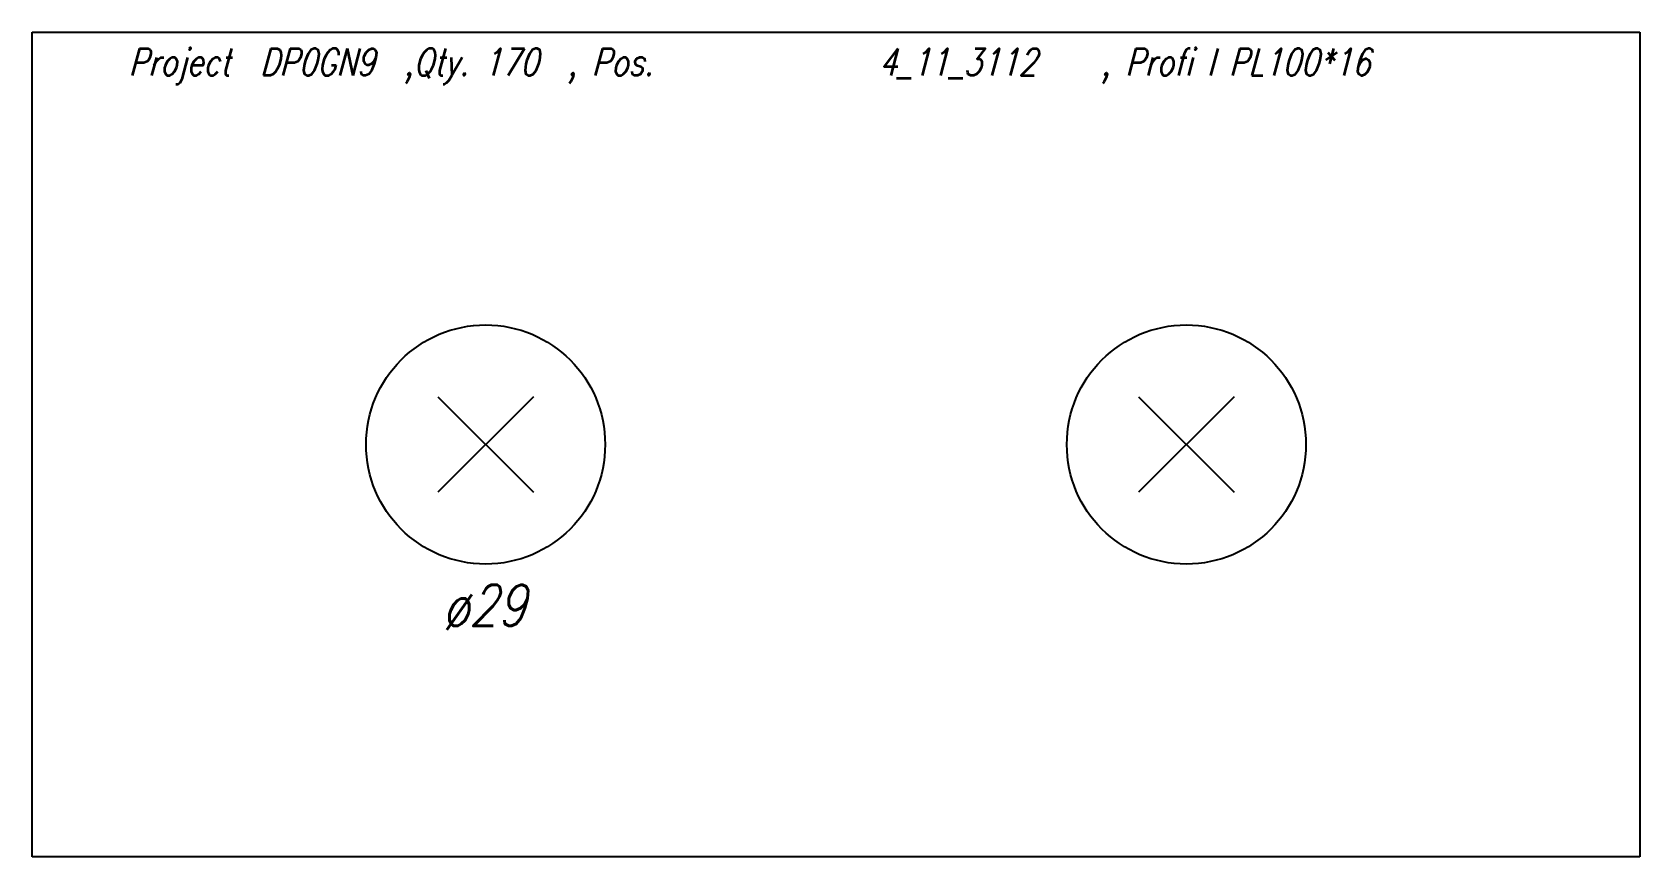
# Model space of a CAD drawing. Extents: x 0 to 195, y -50 to 50.
import ezdxf

# ---------------------------------------------------------------- set-up
doc = ezdxf.new("R2010")
doc.units = 0
doc.header["$LTSCALE"] = 10
for name, color, linetype in [('BEZ_SCHRAUBEN', 7, 'CONTINUOUS'), ('SCHRAUBEN', 7, 'CONTINUOUS'), ('TEILE', 7, 'CONTINUOUS'), ('UNTERSCHRIFT', 7, 'CONTINUOUS')]:
    doc.layers.add(name, color=color, linetype=linetype)
doc.styles.get("Standard").update_dxf_attribs({"font": 'ROMANS'})

msp = doc.modelspace()

# ---------------------------------------------------------------- linework, layer by layer
at = {"layer": 'SCHRAUBEN', "color": 6}
for p, q in [((60.799973, 5.799985), (49.199974, -5.800015)), ((49.199974, 5.799985), (60.799973, -5.800015)), ((145.799957, 5.799985), (134.199951, -5.800015)), ((134.199951, 5.799985), (145.799957, -5.800015))]:
    msp.add_line(p, q, dxfattribs=at)
at = {"layer": 'SCHRAUBEN', "color": 2}
for centre in [(54.999969, -0.000015), (139.999954, -0.000015)]:
    msp.add_circle(centre, 14.5, dxfattribs=at)
at = {"layer": 'TEILE', "color": 2}
for p, q in [((-0.000007, -49.998489), (0.000007, 49.998508)), ((0.000007, 49.998508), (195, 49.998489)), ((195, 49.998489), (195, -49.998508)), ((195, -49.998508), (-0.000007, -49.998489))]:
    msp.add_line(p, q, dxfattribs=at)

# ---------------------------------------------------------------- texts
at = {"layer": 'BEZ_SCHRAUBEN', "color": 2, "oblique": 15, "width": 0.8}
msp.add_text(' ø29', height=5, dxfattribs=at).set_placement((46.999969, -22.000015))
at = {"layer": 'UNTERSCHRIFT', "color": 2, "oblique": 15, "width": 0.8}
for s, p in [('Project  DP0GN9  ,Qty. 170  , Pos. ', (11.700008, 44.748505)), ('4_11_3112', (102.700005, 44.748497)), ('  , Profi l PL100*16', (126.100006, 44.748497))]:
    msp.add_text(s, height=3.25, dxfattribs=at).set_placement(p)

doc.saveas('drawing.dxf')
